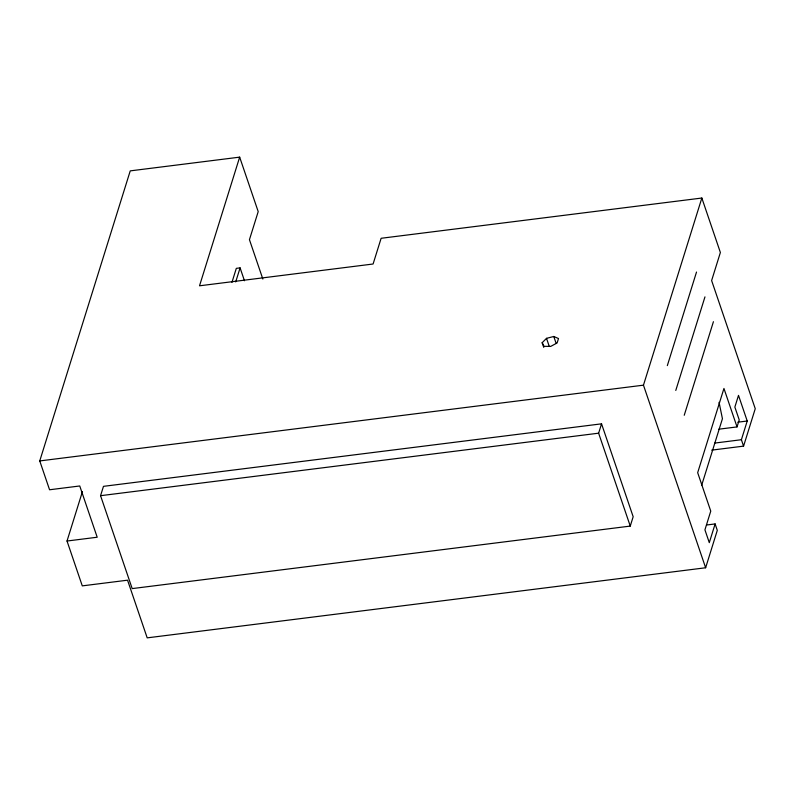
<?xml version="1.0" encoding="UTF-8"?>
<svg xmlns="http://www.w3.org/2000/svg" width="795" height="795" viewBox="0 0 795 795"><rect width="100%" height="100%" fill="white"/><g stroke="black" fill="none" stroke-linecap="round" stroke-linejoin="round"><path stroke-width="1.19" d="M706.596 525.008L715.122 523.935L717.299 530.344L705.632 567.769L147.194 637.858L127.558 580.191L82.282 585.875L67.019 541.027L97.199 537.231L79.748 485.974L49.568 489.77L39.75 460.931L130.241 170.875L239.663 157.142L258.206 211.609L249.441 239.673L262.857 279.055M67.019 541.027L82.441 491.578M100.558 495.692L103.479 486.341L601.547 423.834L633.168 516.73L630.256 526.091L132.189 588.598L100.558 495.692L598.625 433.186L601.547 423.834M239.663 157.142L199.525 285.803L373.094 264.01L381.123 238.281L701.846 198.035L720.379 252.492L711.624 280.565L755.25 408.709L743.573 446.134L711.684 450.139M231.941 282.394L236.314 268.352L240.09 267.885L244.472 280.754M235.708 281.917L240.09 267.885M705.632 567.769L643.463 385.168L701.846 198.035M667.333 365.611L696.519 272.049M675.78 390.444L704.966 296.873M684.237 415.268L713.423 321.697M701.637 485.387L722.436 418.717L719.058 402.31M718.76 429.201L737.035 426.915L739.221 419.889L734.858 407.08L738.505 395.383L747.23 421.012L741.397 439.724L743.573 446.134M715.122 523.935L709.289 542.647L704.927 529.838L710.76 511.125L697.672 472.677L723.947 388.467L737.035 426.915M542.17 342.715L546.513 338.342L553.777 336.484L558.497 338.541L557.116 342.963L550.677 346.421L544.028 346.312L542.17 342.715L543.76 347.375M39.75 460.931L643.463 385.168M737.8 422.195L747.23 421.012M714.814 443.063L741.397 439.724M598.625 433.186L630.256 526.091M553.777 336.484L556.162 343.47M546.513 338.342L549.295 346.491"/></g></svg>
